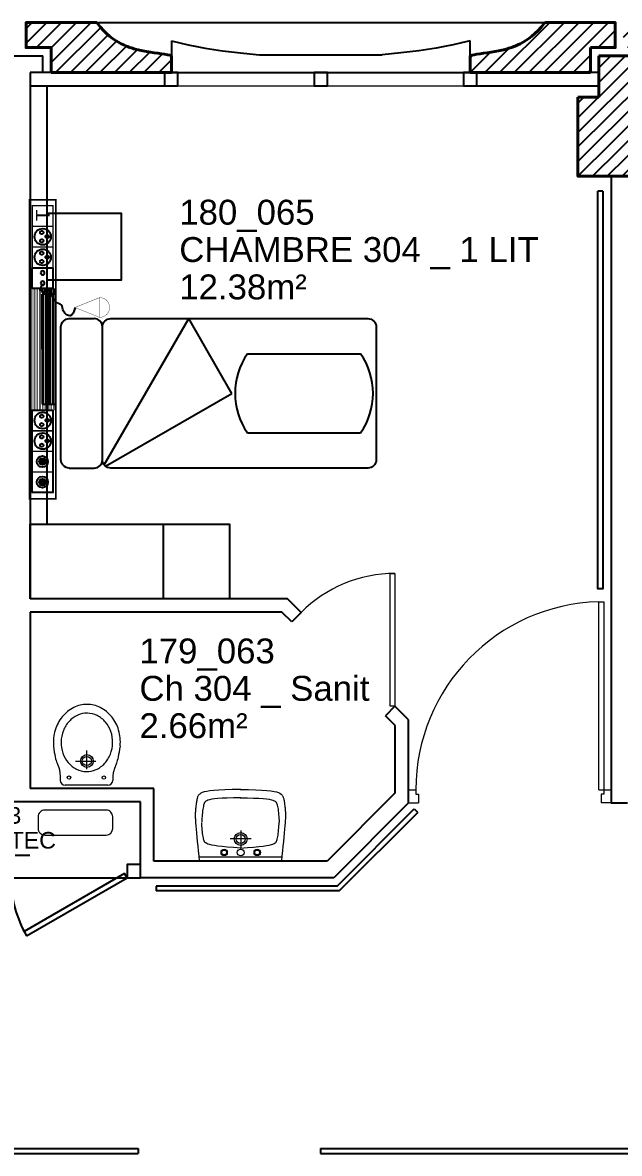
# Model space of a CAD drawing. Header units: metres. Extents: x 143.8 to 210.8, y 45.3 to 115.9.
# Drawn here: x 178.1 to 181.7, y 60.69 to 67.5 of the extents above; entities that cross this region are included whole.
import ezdxf

# ---------------------------------------------------------------- set-up
doc = ezdxf.new("R2010")
doc.units = ezdxf.units.M
doc.header["$LTSCALE"] = 0.6
doc.header["$MEASUREMENT"] = 0
doc.linetypes.add('CONTINU', pattern=[0])
doc.linetypes.add('HIDDEN2', pattern=[0.1875, 0.125, -0.0625])
doc.layers.get('0').update_dxf_attribs({"linetype": 'CONTINUOUS'})
for name, color, linetype in [('009 main courant', 181, 'CONTINUOUS'), ('400 Lits', 150, 'CONTINUOUS'), ('A_AGENC', 204, 'CONTINUOUS'), ('A_EQMP', 142, 'CONTINUOUS'), ('A_Etiqu_Gaine', 8, 'CONTINUOUS'), ('A_Etiqu_Gaine_code', 8, 'CONTINUOUS'), ('A_Etiqu_Local', 8, 'CONTINUOUS'), ('A_HACH_STRUC', 7, 'CONTINUOUS'), ('A_MUR_CLOIS', 8, 'CONTINU'), ('A_MURS_ALÈG', 7, 'CONTINU')]:
    doc.layers.add(name, color=color, linetype=linetype)
for name, color, linetype, lineweight in [('A_CHASS', 4, 'CONTINU', 0), ('A_MURS_STRU', 7, 'CONTINU', 40), ('A_PORTE', 8, 'CONTINU', 0), ('A_SANI', 5, 'CONTINU', 0)]:
    doc.layers.add(name, color=color, linetype=linetype, lineweight=lineweight)
doc.styles.add('Attribut', font='arial.ttf')
pattern_1 = [(0, (-148.712983, -85.579135), (0.0046875, 0.009375), [0, -0.009375])]

# ---------------------------------------------------------------- blocks, each defined once
blk = doc.blocks.new('TIRETTE-LIT')
at = {"layer": 'A_EQMP'}
h = blk.add_hatch(color=256, dxfattribs=at)
h.paths.add_polyline_path([(8.95, 3.75, 1), (6.05, 3.75, 1)])
h.paths.add_polyline_path([(6.05, -3.75, 1), (8.95, -3.75, 1)])
for p, q in [((0, 7.5), (0, -7.5)), ((15, 7.5), (0, 7.5)), ((15, -7.5), (15, 7.5)), ((0, -7.5), (15, -7.5))]:
    blk.add_line(p, q, dxfattribs=at)
at = {"layer": 'A_EQMP', "const_width": 0.24}
for points in [[(31.04, 21.42), (49.04, 28.62)], [(49.04, 28.62), (49.04, 14.22)], [(31.04, 21.42), (49.04, 14.22)]]:
    blk.add_lwpolyline(points, dxfattribs=at)
for points in [[(49.04, 14.22, 1), (49.04, 28.62, 1)], [(49.04, 27.42, 1.477033), (49.04, 27.42)]]:
    blk.add_lwpolyline(points, format="xyb", dxfattribs=at)
at = {"layer": 'A_EQMP'}
for centre in [(7.5, 3.75), (7.5, -3.75)]:
    blk.add_circle(centre, 1.45, dxfattribs=at)
blk.add_spline([(31.1, 21.54), (27.52, 27.45), (22.69, 24.22), (21.08, 19.57), (16.82, 17.32), (12.68, 10.42), (6.83, 9.91), (7.17, 3.87)], degree=3, dxfattribs=at)
blk = doc.blocks.new('A$C01C47C35')
at = {"layer": 'A_EQMP', "linetype": 'Continuous'}
h = blk.add_hatch(dxfattribs=at)
h.set_pattern_fill('DOTS', color=256, scale=0.15, style=0)
h.set_pattern_definition(pattern_1)
edge = h.paths.add_edge_path()
edge.add_line((1.2716, 0.4664), (1.2726, 0.4664))
edge.add_line((1.2726, 0.4664), (1.2726, 0.4839))
edge.add_line((1.2726, 0.4839), (0.5387, 0.4839))
edge.add_line((0.5387, 0.4839), (0.5387, 0.3239))
edge.add_line((0.5387, 0.3239), (0.574, 0.3239))
edge.add_line((0.574, 0.3239), (0.574, 0.4066))
edge.add_line((0.574, 0.4066), (0.905, 0.4066))
edge.add_line((0.905, 0.4066), (1.236, 0.4066))
edge.add_line((1.236, 0.4066), (1.236, 0.3499))
edge.add_spline(control_points=[(1.236, 0.3499), (1.2411, 0.3527), (1.2564, 0.3661), (1.2412, 0.4135), (1.2624, 0.4158), (1.2716, 0.4145)], knot_values=[28.337457, 28.337457, 28.337457, 28.337457, 30.502349, 36.382785, 39.476515, 39.476515, 39.476515, 39.476515], degree=3, periodic=0)
edge.add_line((1.2716, 0.4145), (1.2716, 0.4664))
at = {"layer": 'A_EQMP', "linetype": 'HIDDEN2'}
for points in [[(0.1237, 0.4052, 1), (0.0853, 0.4052, 1)], [(0.2478, 0.4052, 1), (0.2095, 0.4052, 1)], [(0.3424, 0.3767, 1), (0.3629, 0.3767, 1)], [(0.4665, 0.3767, 1), (0.487, 0.3767, 1)], [(1.4493, 0.3767, 1), (1.4697, 0.3767, 1)], [(1.5734, 0.3767, 1), (1.5939, 0.3767, 1)]]:
    blk.add_hatch(color=256, dxfattribs=at).paths.add_polyline_path(points)
at = {"layer": 'A_EQMP', "linetype": 'Continuous'}
h = blk.add_hatch(dxfattribs=at)
h.set_pattern_fill('DOTS', color=256, scale=0.15, style=0)
h.set_pattern_definition(pattern_1)
edge = h.paths.add_edge_path()
edge.add_spline(control_points=[(1.2716, 0.4145), (1.2624, 0.4158), (1.2412, 0.4135), (1.2564, 0.3661), (1.2411, 0.3527), (1.236, 0.3499)], knot_values=[28.337457, 28.337457, 28.337457, 28.337457, 31.431187, 37.311623, 39.476515, 39.476515, 39.476515, 39.476515], degree=3, periodic=0)
edge.add_line((1.236, 0.3499), (1.236, 0.3239))
edge.add_line((1.236, 0.3239), (1.2739, 0.3239))
edge.add_line((1.2739, 0.3239), (1.2739, 0.3423))
edge.add_line((1.2739, 0.3423), (1.2722, 0.3423))
edge.add_line((1.2722, 0.3423), (1.2722, 0.3423))
edge.add_line((1.2722, 0.3423), (1.2716, 0.3423))
edge.add_line((1.2716, 0.3423), (1.2716, 0.4145))
at = {"layer": 'A_EQMP'}
h = blk.add_hatch(dxfattribs=at)
h.set_pattern_fill('PLASTI', color=1, scale=0.16551, style=0)
h.set_pattern_definition([(360, (-8.3594, 6.80946), (1e-17, 0.04137741), []), (360, (-8.3594, 6.81463), (1e-17, 0.04137741), []), (360, (-8.3594, 6.819804), (1e-17, 0.04137741), []), (360, (-8.3594, 6.83532), (1e-17, 0.04137741), [])])
h.paths.add_polyline_path([(1.236, 0.3239), (1.236, 0.4066), (0.905, 0.4066), (0.574, 0.4066), (0.574, 0.3239)])
for p, q in [((0.574, 0.4066), (0.574, 0.3239)), ((0.905, 0.4066), (0.574, 0.4066)), ((0.905, 0.4066), (1.236, 0.4066)), ((1.236, 0.3239), (1.236, 0.4066)), ((0.574, 0.3239), (1.236, 0.3239))]:
    blk.add_line(p, q, dxfattribs=at)
for points, const_width in [([(1.805, 0.3239), (1.805, 0.4839), (0.005, 0.4839), (0.005, 0.3239)], 0.01), ([(0.5378, 0.3423), (0.5378, 0.4664), (0.0412, 0.4664), (0.0412, 0.3423)], 0.00828), ([(1.7688, 0.3423), (1.7688, 0.4664), (1.2722, 0.4664), (1.2722, 0.3423)], 0.00828)]:
    blk.add_lwpolyline(points, close=True, dxfattribs=dict(at, const_width=const_width))
at = {"layer": 'A_EQMP', "linetype": 'Continuous'}
blk.add_lwpolyline([(0.0412, 0.4664), (0.5378, 0.4664), (0.5378, 0.3423), (0.0412, 0.3423)], close=True, dxfattribs=at)
at = {"layer": 'A_EQMP', "const_width": 0.00828}
for points in [[(0.1654, 0.4664), (0.1654, 0.3423)], [(0.2895, 0.4664), (0.2895, 0.3423)], [(0.2895, 0.4664), (0.2895, 0.3423)], [(0.4136, 0.4664), (0.4136, 0.3423)], [(1.3964, 0.4664), (1.3964, 0.3423)], [(1.5205, 0.4664), (1.5205, 0.3423)], [(1.6446, 0.4664), (1.6446, 0.3423)], [(1.7688, 0.4664), (1.7688, 0.3423)]]:
    blk.add_lwpolyline(points, dxfattribs=at)
at = {"layer": 'A_EQMP'}
for centre, radius in [((0.1045, 0.4058), 0.0338), ((0.1045, 0.4052), 0.0192), ((0.2286, 0.4058), 0.0338), ((0.2286, 0.4052), 0.0192), ((0.3517, 0.4036), 0.0493), ((0.4759, 0.4036), 0.0493), ((1.4586, 0.4036), 0.0493), ((1.5827, 0.4036), 0.0493)]:
    blk.add_circle(centre, radius, dxfattribs=at)
at = {"layer": 'A_EQMP', "linetype": 'HIDDEN2'}
for centre in [(0.3265, 0.41), (0.3769, 0.41), (0.4506, 0.41), (0.5011, 0.41), (1.4334, 0.41), (1.4838, 0.41), (1.5575, 0.41), (1.6079, 0.41), (0.3526, 0.3767), (0.4768, 0.3767), (1.4595, 0.3767), (1.5836, 0.3767)]:
    blk.add_circle(centre, 0.0102, dxfattribs=at)
at = {"layer": 'A_EQMP', "linetype": 'HIDDEN2', "xscale": -0.00827548159, "yscale": 0.00827548159, "zscale": 0.00827548159, "rotation": 90}
blk.add_blockref('TIRETTE-LIT', (1.3337, 0.4664), dxfattribs=at)
at = {"layer": 'A_EQMP', "linetype": 'HIDDEN2', "insert": (1.6759, 0.4453), "char_height": 0.082755, "width": 0.124132, "attachment_point": 1}
blk.add_mtext('\\fArial|b0|i0|c0|p34;T', dxfattribs=at)
blk = doc.blocks.new('A_Etiqu_Local')
at = {"style": 'Attribut', "flags": 1}
for tag, p in [('CODE_HOPITAL', (-0.4463, 1.632)), ('CODE_SITE', (-0.4463, 1.407)), ('CODE_BATIMENT', (-0.4463, 1.182)), ('CODE_SECTEUR', (-0.4463, 0.957)), ('CODE_ETAGE', (-0.4463, 0.732)), ('NOM_NORMALISE', (-0.4463, -0.843)), ('SECTEUR_ACTIVITE', (-0.4463, -1.068)), ('SOUS_SECTEUR_ACTIVITE', (-0.4463, -1.293)), ('VOLUME', (-0.4463, -1.518)), ('SERVICE', (-0.4463, -1.743)), ('CODE_UG', (-0.4463, -1.968)), ('CODE_UA', (-0.4463, -2.193)), ('CODE_POLE', (-0.4463, -2.418)), ('OCCUPANT_EXTERNE', (-0.4463, -2.643)), ('DISPONIBILITE', (-0.4463, -2.868)), ('ACCES_HANDICAPES', (-0.4463, -3.093)), ('NATURE_SOL', (-0.4463, -3.318)), ('RISQUE_LABORATOIRE', (-0.4463, -3.543)), ('AMIANTE', (-0.4463, -3.768))]:
    blk.add_attdef(tag, p, '', height=0.15, dxfattribs=at)
at = {"layer": 'A_Etiqu_Local', "style": 'Attribut'}
for tag, p in [('CODE_PIECE', (-0.4463, 0.282)), ('NOM_USAGE', (-0.4463, 0.057)), ('SURFACE', (-0.4463, -0.168))]:
    blk.add_attdef(tag, p, '', height=0.15, dxfattribs=at)
blk = doc.blocks.new('A_Etiqu_Gaine')
at = {"style": 'Attribut', "flags": 1}
for tag, p in [('CODE_HOPITAL', (-0.4323, 0.8651)), ('CODE_SITE', (-0.4323, 0.7151)), ('CODE_BATIMENT', (-0.4323, 0.5651)), ('CODE_SECTEUR', (-0.4323, 0.4151)), ('CODE_ETAGE', (-0.4323, 0.2651)), ('NOM_NORMALISE', (-0.4323, -0.3349)), ('SECTEUR_ACTIVITE', (-0.4323, -0.4849)), ('SOUS_SECTEUR_ACTIVITE', (-0.4323, -0.6349)), ('SURFACE', (-0.4323, -0.7849)), ('CODE_UG', (-0.4323, -0.9349)), ('CODE_POLE', (-0.4323, -1.0849)), ('AMIANTE', (-0.4323, -1.2349))]:
    blk.add_attdef(tag, p, '', height=0.1, dxfattribs=at)
at = {"layer": 'A_Etiqu_Gaine', "style": 'Attribut'}
blk.add_attdef('NOM_USAGE', (-0.4323, -0.1849), '', height=0.1, dxfattribs=at)
at = {"layer": 'A_Etiqu_Gaine_code', "style": 'Attribut'}
blk.add_attdef('CODE_PIECE', (-0.4323, -0.0349), '', height=0.1, dxfattribs=at)
blk = doc.blocks.new('BROCA2-G490')
at = {"layer": '400 Lits', "linetype": 'Continuous'}
for p, q in [((33.349583, 20.499994), (33.499577, 20.499994)), ((33.560467, 19.618849), (34.069195, 20.499994)), ((34.329006, 20.049994), (34.069195, 20.499994)), ((33.54958, 19.649992), (33.54958, 20.449995)), ((33.568436, 19.61088), (34.329006, 20.049994)), ((33.349583, 19.599993), (33.499577, 19.599993))]:
    blk.add_line(p, q, dxfattribs=at)
for points in [[(33.349583, 19.599993, -0.414213), (33.299583, 19.649992), (33.29958, 20.449995, -0.414214), (33.349583, 20.499995)], [(33.499577, 19.599993, 0.414213), (33.549577, 19.649992), (33.54958, 20.449995, 0.414214), (33.499577, 20.499995)], [(33.599583, 19.599993, -0.414213), (33.549583, 19.649992), (33.54958, 20.449995, -0.414214), (33.599583, 20.499995)], [(33.599308, 20.499994), (35.149578, 20.499994, -0.414213), (35.199578, 20.449995), (35.199581, 19.649992, -0.414214), (35.149578, 19.599992), (33.599308, 19.599993)]]:
    blk.add_lwpolyline(points, format="xyb", dxfattribs=at)
blk = doc.blocks.new('BROCA2-G382')
at = {"layer": '400 Lits', "linetype": 'Continuous'}
for p, q in [((24.019503, 20.288546), (24.701082, 20.288546)), ((24.019503, 19.811441), (24.701082, 19.811441))]:
    blk.add_line(p, q, dxfattribs=at)
for start, end in [(145.007771, 214.992539), (325.007913, 34.99193)]:
    blk.add_arc((24.360292, 20.049994), 0.415985, start, end, dxfattribs=at)

msp = doc.modelspace()

# ---------------------------------------------------------------- hatches: boundary and pattern name
at = {"layer": 'A_HACH_STRUC'}
h = msp.add_hatch(dxfattribs=at)
h.set_pattern_fill('ANSI31', color=8, scale=0.5, angle=359.76959, style=0)
h.set_pattern_definition([(44.7696, (178.125193, 67.19617), (-0.044016, 0.0443715), [])])
h.paths.add_polyline_path([(178.8736, 67.3186), (178.851, 67.3224), (178.8292, 67.3263), (178.8089, 67.3304), (178.7995, 67.3325), (178.7906, 67.3347), (178.7821, 67.3369), (178.774, 67.3392), (178.7661, 67.3415), (178.7585, 67.344), (178.7509, 67.3466), (178.7435, 67.3493), (178.736, 67.3522), (178.7285, 67.3552), (178.7131, 67.3618), (178.6972, 67.3693), (178.6808, 67.378), (178.6638, 67.3883), (178.6462, 67.4003), (178.6282, 67.4143), (178.6095, 67.4306), (178.5903, 67.4496), (178.5705, 67.4713), (178.5502, 67.4962), (178.1252, 67.4962), (178.1252, 67.3462), (178.2751, 67.3462), (178.2751, 67.1962), (179.0002, 67.1962), (179.0002, 67.299), (178.9903, 67.3009), (178.9764, 67.3031), (178.9595, 67.3056), (178.94, 67.3085), (178.9188, 67.3116), (178.8965, 67.315)])
h = msp.add_hatch(dxfattribs=at)
h.set_pattern_fill('ANSI31', color=8, scale=0.5, angle=359.76959, style=0)
h.set_pattern_definition([(44.7696, (180.80019, 67.19617), (-0.044016, 0.0443715), [])])
h.paths.add_polyline_path([(181.5253, 67.3462), (181.6752, 67.3462), (181.6752, 67.4962), (181.2502, 67.4962), (181.2298, 67.4713), (181.2101, 67.4496), (181.1909, 67.4306), (181.1722, 67.4143), (181.1541, 67.4003), (181.1366, 67.3883), (181.1196, 67.378), (181.1032, 67.3693), (181.0872, 67.3618), (181.0718, 67.3552), (181.0643, 67.3522), (181.0569, 67.3493), (181.0494, 67.3466), (181.0419, 67.344), (181.0343, 67.3415), (181.0264, 67.3392), (181.0182, 67.3369), (181.0097, 67.3347), (181.0008, 67.3325), (180.9915, 67.3304), (180.9712, 67.3263), (180.9494, 67.3224), (180.9268, 67.3186), (180.9039, 67.315), (180.8816, 67.3116), (180.8603, 67.3085), (180.8409, 67.3056), (180.824, 67.3031), (180.8101, 67.3009), (180.8002, 67.299), (180.8002, 67.1962), (180.8402, 67.1962), (181.5253, 67.1962)])
h.paths.add_polyline_path([(182.374, 67.3392), (182.3661, 67.3415), (182.3585, 67.344), (182.3509, 67.3466), (182.3435, 67.3493), (182.336, 67.3522), (182.3285, 67.3552), (182.3131, 67.3618), (182.2972, 67.3693), (182.2808, 67.378), (182.2638, 67.3883), (182.2462, 67.4003), (182.2282, 67.4143), (182.2095, 67.4306), (182.1903, 67.4496), (182.1705, 67.4713), (182.1502, 67.4962), (181.7252, 67.4962), (181.7252, 67.3462), (181.8751, 67.3462), (181.8751, 67.1962), (182.5602, 67.1962), (182.6002, 67.1962), (182.6002, 67.299), (182.5903, 67.3009), (182.5764, 67.3031), (182.5595, 67.3056), (182.54, 67.3085), (182.5188, 67.3116), (182.4965, 67.315), (182.4736, 67.3186), (182.451, 67.3224), (182.4292, 67.3263), (182.4089, 67.3304), (182.3995, 67.3325), (182.3906, 67.3347), (182.3821, 67.3369)])
h = msp.add_hatch(dxfattribs=at)
h.set_pattern_fill('ANSI31', color=8, scale=0.5, angle=359.76959, style=0)
h.set_pattern_definition([(44.7696, (181.44986, 66.57117), (-0.044016, 0.0443715), [])])
h.paths.add_polyline_path([(181.9499, 67.0462), (181.825, 67.0462), (181.825, 67.2962), (181.5754, 67.2962), (181.5754, 67.0462), (181.4499, 67.0462), (181.4499, 66.5712), (181.7498, 66.5712), (181.9499, 66.5712)])

# ---------------------------------------------------------------- linework, layer by layer
at = {"layer": '009 main courant', "color": 8, "linetype": 'Continuous'}
for p, q in [((181.5999, 66.4812), (181.5699, 66.4812)), ((179.9987, 62.2963), (180.4634, 62.7609)), ((180.0112, 62.2663), (180.4846, 62.7397)), ((180.4634, 62.7609), (180.4846, 62.7397)), ((178.9078, 62.2963), (178.9077, 62.2663)), ((179.9987, 62.2963), (178.9077, 62.2963)), ((180.0112, 62.2663), (178.9077, 62.2663)), ((174.1998, 60.7161), (178.7999, 60.7161)), ((174.1998, 60.6861), (178.7999, 60.6861)), ((178.7999, 60.7161), (178.7999, 60.6861)), ((179.8999, 60.7161), (184.9499, 60.7161)), ((179.8999, 60.7161), (179.8999, 60.6861)), ((179.8999, 60.6861), (184.9499, 60.6861))]:
    msp.add_line(p, q, dxfattribs=at)
msp.add_lwpolyline([(181.5999, 66.4812), (181.5999, 64.0862), (181.5699, 64.0862), (181.5699, 66.4812)], dxfattribs=at)
at = {"layer": 'A_AGENC', "color": 8, "linetype": 'Continuous'}
for p, q in [((178.7186, 62.3723), (178.1124, 62.0223)), ((178.1274, 61.9963), (178.7336, 62.3463)), ((178.7336, 62.3463), (178.7186, 62.3723)), ((178.1124, 62.0223), (178.1274, 61.9963))]:
    msp.add_line(p, q, dxfattribs=at)
for points in [[(177.3336, 62.3463), (177.3336, 62.4263), (177.2536, 62.4263), (177.2536, 62.3463), (178.8136, 62.3463)], [(178.8136, 62.3463), (178.8136, 62.4263), (178.7336, 62.4263), (178.7336, 62.3463)]]:
    msp.add_lwpolyline(points, dxfattribs=at)
msp.add_arc((178.7336, 62.3463), 0.7, 179.99999, 209.99999, dxfattribs=at)
at = {"layer": 'A_CHASS', "color": 8, "linetype": 'Continuous'}
for p, q in [((180.7602, 67.1962), (179.0402, 67.1962)), ((179.0402, 67.1162), (180.7602, 67.1162))]:
    msp.add_line(p, q, dxfattribs=at)
at = {"layer": 'A_EQMP', "color": 8, "linetype": 'Continuous'}
for p, q in [((178.2498, 67.1162), (178.2498, 64.4763)), ((178.9499, 64.4763), (178.9499, 64.0263)), ((178.0587, 62.4825), (178.1466, 62.4825))]:
    msp.add_line(p, q, dxfattribs=at)
msp.add_lwpolyline([(178.2494, 65.9462), (178.6994, 65.9462), (178.6994, 66.3462), (178.2494, 66.3462)], close=True, dxfattribs=at)
msp.add_lwpolyline([(178.1499, 64.0263), (178.1499, 64.4763), (179.3499, 64.4763), (179.3499, 64.0263), (178.1499, 64.0263)], dxfattribs=at)
at = {"layer": 'A_MUR_CLOIS', "color": 8, "linetype": 'Continuous'}
for p, q in [((177.9754, 67.2962), (178.225, 67.2962)), ((178.225, 67.1962), (178.225, 67.2962)), ((178.1502, 67.1962), (178.1499, 64.0263)), ((179.0402, 67.1962), (178.1502, 67.1962)), ((181.5754, 67.1962), (180.7602, 67.1962)), ((179.6999, 64.0263), (178.1502, 64.0263)), ((179.7821, 63.9441), (179.6999, 64.0263)), ((178.6525, 63.9463), (178.1499, 63.9463)), ((178.1502, 63.9463), (178.1502, 62.8833)), ((179.6668, 63.9463), (178.6525, 63.9463)), ((179.7255, 63.8876), (179.6668, 63.9463)), ((179.7821, 63.9441), (179.7255, 63.8876)), ((180.3478, 63.3785), (180.2912, 63.3219)), ((180.4299, 63.2963), (180.3478, 63.3785)), ((180.3499, 63.2632), (180.2912, 63.3219)), ((180.4299, 62.7963), (180.4299, 63.2963)), ((180.3499, 62.8577), (180.3499, 63.2632)), ((178.8936, 62.8833), (178.1502, 62.8833)), ((178.8936, 62.4463), (178.8936, 62.8833)), ((180.3499, 62.8577), (179.9385, 62.4463)), ((178.8136, 62.8033), (177.2536, 62.8033)), ((178.8136, 62.3463), (178.8136, 62.8033)), ((180.4299, 62.7963), (179.9799, 62.3463)), ((179.9385, 62.4463), (178.8936, 62.4463)), ((179.9799, 62.3463), (178.8136, 62.3463))]:
    msp.add_line(p, q, dxfattribs=at)
for points in [[(178.1502, 67.1962), (178.1502, 67.1162), (179.0402, 67.1162)], [(178.9602, 67.1162), (178.9602, 67.1962)], [(179.0402, 67.1162), (179.0402, 67.1962)], [(180.7602, 67.1962), (180.7602, 67.1162), (181.5754, 67.1162)], [(180.8402, 67.1162), (180.8402, 67.1962)], [(181.5754, 67.1162), (181.5754, 67.1962)], [(181.6497, 66.5712), (181.6497, 62.7963), (181.75, 62.7963)], [(181.65, 62.8963), (181.6497, 62.8963)]]:
    msp.add_lwpolyline(points, dxfattribs=at)
msp.add_lwpolyline([(179.8602, 67.1962), (179.8602, 67.1162), (179.9402, 67.1162), (179.9402, 67.1962)], close=True, dxfattribs=at)
at = {"layer": 'A_MURS_ALÈG', "color": 8, "ltscale": 200}
for p, q in [((178.5502, 67.4962), (181.2502, 67.4962)), ((179.0002, 67.3862), (179.0002, 67.1962)), ((179.0002, 67.3862), (179.0514, 67.3737)), ((179.0514, 67.3737), (179.1024, 67.3623)), ((179.1024, 67.3623), (179.1535, 67.352)), ((180.698, 67.3623), (180.6469, 67.352)), ((180.749, 67.3737), (180.698, 67.3623)), ((180.8002, 67.3862), (180.749, 67.3737)), ((180.8002, 67.1962), (180.8002, 67.3862)), ((179.1535, 67.352), (179.2048, 67.3426)), ((179.2048, 67.3426), (179.2567, 67.3342)), ((179.2567, 67.3342), (179.3093, 67.3265)), ((179.3093, 67.3265), (179.3627, 67.3196)), ((179.3627, 67.3196), (179.4174, 67.3134)), ((179.4174, 67.3134), (179.4733, 67.3078)), ((179.4733, 67.3078), (179.5308, 67.3028)), ((179.5308, 67.3028), (180.2696, 67.3028)), ((180.3271, 67.3078), (180.2696, 67.3028)), ((180.383, 67.3134), (180.3271, 67.3078)), ((180.4376, 67.3196), (180.383, 67.3134)), ((180.4911, 67.3265), (180.4376, 67.3196)), ((180.5437, 67.3342), (180.4911, 67.3265)), ((180.5956, 67.3426), (180.5437, 67.3342)), ((180.6469, 67.352), (180.5956, 67.3426))]:
    msp.add_line(p, q, dxfattribs=at)
at = {"layer": 'A_MURS_ALÈG', "color": 8, "linetype": 'Continuous'}
msp.add_line((179.0002, 67.1962), (180.8002, 67.1962), dxfattribs=at)
at = {"layer": 'A_MURS_STRU', "color": 8, "linetype": 'Continuous'}
for p, q in [((178.2751, 67.3462), (178.2751, 67.1962)), ((179.0002, 67.2962), (179.0002, 67.1962)), ((180.8002, 67.2962), (180.8002, 67.1962)), ((181.5253, 67.3462), (181.5253, 67.1962)), ((181.5754, 67.2962), (181.825, 67.2962)), ((181.5754, 67.2962), (181.5754, 67.0462)), ((179.0002, 67.1962), (178.2751, 67.1962)), ((180.8002, 67.1962), (181.5253, 67.1962)), ((181.4499, 67.0462), (181.5754, 67.0462))]:
    msp.add_line(p, q, dxfattribs=at)
for points in [[(178.2751, 67.3462), (178.1252, 67.3462), (178.1252, 67.4962), (178.5502, 67.4962)], [(178.5502, 67.4962), (178.5705, 67.4713), (178.5903, 67.4496), (178.6095, 67.4306), (178.6282, 67.4143), (178.6462, 67.4003), (178.6638, 67.3883), (178.6808, 67.378), (178.6972, 67.3693), (178.7131, 67.3618), (178.7285, 67.3552), (178.7285, 67.3552), (178.736, 67.3522), (178.7435, 67.3493), (178.7509, 67.3466), (178.7585, 67.344), (178.7661, 67.3415), (178.774, 67.3392), (178.7821, 67.3369), (178.7906, 67.3347), (178.7995, 67.3325), (178.8089, 67.3304), (178.8089, 67.3304), (178.8292, 67.3263), (178.851, 67.3224), (178.8736, 67.3186), (178.8965, 67.315), (178.9188, 67.3116), (178.94, 67.3085), (178.9595, 67.3056), (178.9764, 67.3031), (178.9903, 67.3009), (179.0003, 67.299)], [(181.2502, 67.4962), (181.2298, 67.4713), (181.2101, 67.4496), (181.1909, 67.4306), (181.1722, 67.4143), (181.1541, 67.4003), (181.1366, 67.3883), (181.1196, 67.378), (181.1032, 67.3693), (181.0872, 67.3618), (181.0718, 67.3552), (181.0718, 67.3552), (181.0643, 67.3522), (181.0569, 67.3493), (181.0494, 67.3466), (181.0419, 67.344), (181.0343, 67.3415), (181.0264, 67.3392), (181.0182, 67.3369), (181.0097, 67.3347), (181.0008, 67.3325), (180.9915, 67.3304), (180.9915, 67.3304), (180.9712, 67.3263), (180.9494, 67.3224), (180.9268, 67.3186), (180.9039, 67.315), (180.8816, 67.3116), (180.8603, 67.3085), (180.8409, 67.3056), (180.824, 67.3031), (180.8101, 67.3009), (180.8001, 67.299)], [(181.5253, 67.3462), (181.6752, 67.3462), (181.6752, 67.4962), (181.2502, 67.4962)], [(181.4499, 67.0462), (181.4499, 66.5712), (181.9499, 66.5712)]]:
    msp.add_lwpolyline(points, dxfattribs=at)
at = {"layer": 'A_PORTE', "color": 8, "linetype": 'Continuous'}
for p, q in [((181.5758, 62.8763), (181.5758, 64.0079)), ((181.5758, 64.0079), (181.6058, 64.0079)), ((181.6058, 64.0079), (181.6058, 62.8485)), ((180.4299, 62.7963), (180.4299, 62.8763)), ((180.4299, 62.8763), (180.4738, 62.8763)), ((180.4738, 62.8763), (180.4738, 62.8485)), ((181.5758, 62.8763), (181.6497, 62.8763)), ((181.6497, 62.7963), (181.6497, 62.8763)), ((180.4299, 62.7963), (180.4898, 62.7963)), ((180.4738, 62.8485), (180.4898, 62.8485)), ((180.4898, 62.8485), (180.4898, 62.7963)), ((181.5898, 62.8485), (181.5898, 62.7963)), ((181.6058, 62.8485), (181.5898, 62.8485)), ((181.6497, 62.7963), (181.5898, 62.7963))]:
    msp.add_line(p, q, dxfattribs=at)
msp.add_lwpolyline([(180.3178, 63.3785), (180.3178, 64.1785), (180.3478, 64.1785), (180.3478, 63.3785)], close=True, dxfattribs=at)
msp.add_arc((180.3478, 63.3785), 0.8, 90, 135.00001, dxfattribs=at)
at = {"layer": 'A_PORTE', "color": 8}
msp.add_arc((181.6058, 62.8763), 1.132, 91.51862, 180, dxfattribs=at)
at = {"layer": 'A_SANI', "color": 8, "linetype": 'Continuous'}
for p, q in [((178.491, 63.0003), (178.491, 63.1126)), ((178.4227, 63.0491), (178.5447, 63.0491)), ((178.3299, 62.9353), (178.33, 62.9322)), ((178.6473, 62.9353), (178.6471, 62.9322)), ((178.6172, 62.9033), (178.36, 62.9033)), ((179.1864, 62.8589), (179.1777, 62.8547)), ((179.1979, 62.8628), (179.1864, 62.8589)), ((179.213, 62.8662), (179.1979, 62.8628)), ((179.2323, 62.8693), (179.213, 62.8662)), ((179.2566, 62.872), (179.2323, 62.8693)), ((179.2866, 62.8742), (179.2566, 62.872)), ((179.323, 62.876), (179.2866, 62.8742)), ((179.3666, 62.8773), (179.323, 62.876)), ((179.418, 62.878), (179.3666, 62.8773)), ((179.4141, 62.878), (179.4655, 62.8773)), ((179.4655, 62.8773), (179.5091, 62.876)), ((179.5091, 62.876), (179.5455, 62.8742)), ((179.5455, 62.8742), (179.5755, 62.872)), ((179.5755, 62.872), (179.5998, 62.8693)), ((179.5998, 62.8693), (179.6191, 62.8662)), ((179.6191, 62.8662), (179.6342, 62.8628)), ((179.6342, 62.8628), (179.6457, 62.8589)), ((179.6457, 62.8589), (179.6544, 62.8547)), ((179.1501, 62.793), (179.1492, 62.7865)), ((179.151, 62.7993), (179.1501, 62.793)), ((179.1519, 62.8053), (179.151, 62.7993)), ((179.1529, 62.8111), (179.1519, 62.8053)), ((179.154, 62.8164), (179.1529, 62.8111)), ((179.155, 62.8212), (179.154, 62.8164)), ((179.1562, 62.8257), (179.155, 62.8212)), ((179.1574, 62.8297), (179.1562, 62.8257)), ((179.1587, 62.8334), (179.1574, 62.8297)), ((179.1602, 62.8367), (179.1587, 62.8334)), ((179.1619, 62.8398), (179.1602, 62.8367)), ((179.1638, 62.8427), (179.1619, 62.8398)), ((179.1659, 62.8453), (179.1638, 62.8427)), ((179.1684, 62.8478), (179.1659, 62.8453)), ((179.1711, 62.8502), (179.1684, 62.8478)), ((179.1777, 62.8547), (179.1711, 62.8502)), ((179.6544, 62.8547), (179.661, 62.8502)), ((179.661, 62.8502), (179.6637, 62.8478)), ((179.6637, 62.8478), (179.6662, 62.8453)), ((179.6662, 62.8453), (179.6683, 62.8427)), ((179.6683, 62.8427), (179.6702, 62.8398)), ((179.6702, 62.8398), (179.6719, 62.8367)), ((179.6719, 62.8367), (179.6734, 62.8334)), ((179.6734, 62.8334), (179.6747, 62.8297)), ((179.6747, 62.8297), (179.6759, 62.8257)), ((179.6759, 62.8257), (179.6771, 62.8212)), ((179.6771, 62.8212), (179.6781, 62.8164)), ((179.6781, 62.8164), (179.6792, 62.8111)), ((179.6792, 62.8111), (179.6802, 62.8053)), ((179.6802, 62.8053), (179.6811, 62.7993)), ((179.6811, 62.7993), (179.682, 62.793)), ((179.682, 62.793), (179.6829, 62.7865)), ((179.1444, 62.7315), (179.1443, 62.7259)), ((179.1443, 62.7259), (179.1443, 62.7201)), ((179.1446, 62.7371), (179.1444, 62.7315)), ((179.1449, 62.7427), (179.1446, 62.7371)), ((179.1453, 62.7484), (179.1449, 62.7427)), ((179.1458, 62.7544), (179.1453, 62.7484)), ((179.1463, 62.7605), (179.1458, 62.7544)), ((179.1469, 62.7669), (179.1463, 62.7605)), ((179.1476, 62.7734), (179.1469, 62.7669)), ((179.1484, 62.78), (179.1476, 62.7734)), ((179.1492, 62.7865), (179.1484, 62.78)), ((179.6829, 62.7865), (179.6837, 62.78)), ((179.6837, 62.78), (179.6845, 62.7734)), ((179.6845, 62.7734), (179.6852, 62.7669)), ((179.6852, 62.7669), (179.6858, 62.7605)), ((179.6858, 62.7605), (179.6863, 62.7544)), ((179.6863, 62.7544), (179.6868, 62.7484)), ((179.6868, 62.7484), (179.6872, 62.7427)), ((179.6872, 62.7427), (179.6875, 62.7371)), ((179.6875, 62.7371), (179.6877, 62.7315)), ((179.6877, 62.7315), (179.6878, 62.7259)), ((179.6878, 62.7259), (179.6878, 62.7201)), ((179.1443, 62.7201), (179.1443, 62.714)), ((179.1443, 62.714), (179.1445, 62.7076)), ((179.1445, 62.7076), (179.1448, 62.7008)), ((179.1448, 62.7008), (179.1452, 62.6935)), ((179.1452, 62.6935), (179.1462, 62.6772)), ((179.1462, 62.6772), (179.1477, 62.6586)), ((179.1477, 62.6586), (179.1495, 62.6379)), ((179.6844, 62.6586), (179.6826, 62.6379)), ((179.6859, 62.6772), (179.6844, 62.6586)), ((179.6869, 62.6935), (179.6859, 62.6772)), ((179.6873, 62.7008), (179.6869, 62.6935)), ((179.6876, 62.7076), (179.6873, 62.7008)), ((179.6878, 62.714), (179.6876, 62.7076)), ((179.6878, 62.7201), (179.6878, 62.714)), ((179.1495, 62.6379), (179.1516, 62.6153)), ((179.1516, 62.6153), (179.154, 62.5908)), ((179.154, 62.5908), (179.1566, 62.5647)), ((179.418, 62.6309), (179.418, 62.5288)), ((179.6781, 62.5908), (179.6755, 62.5647)), ((179.6805, 62.6153), (179.6781, 62.5908)), ((179.6826, 62.6379), (179.6805, 62.6153)), ((179.1566, 62.5647), (179.1593, 62.5371)), ((179.1593, 62.5371), (179.1623, 62.508)), ((179.4812, 62.5798), (179.3548, 62.5798)), ((179.6728, 62.5371), (179.6698, 62.508)), ((179.6755, 62.5647), (179.6728, 62.5371)), ((179.1623, 62.508), (179.1653, 62.4777)), ((179.1653, 62.4777), (179.1684, 62.4463)), ((179.1684, 62.4712), (179.6637, 62.4712)), ((179.6668, 62.4777), (179.6637, 62.4463)), ((179.6698, 62.508), (179.6668, 62.4777)), ((179.1684, 62.4463), (179.6637, 62.4463))]:
    msp.add_line(p, q, dxfattribs=at)
for points in [[(178.6919, 63.1401, 0.092772), (178.6826, 63.2352, 0.098236), (178.641, 63.3153, 0.108258), (178.5721, 63.371, 0.11669), (178.4921, 63.39, 0.116228), (178.4119, 63.3711, 0.107322), (178.3425, 63.3153, 0.097518), (178.3001, 63.2351, 0.092603), (178.2899, 63.1401, 0.094447)], [(178.4359, 63.3254, 0.102556), (178.3838, 63.288, 0.093461), (178.3493, 63.2326, 0.177284), (178.3464, 63.0961, 0.093461), (178.3787, 63.0394, 0.102556), (178.4292, 62.9999, 0.222781), (178.5461, 62.9975, 0.102556), (178.5982, 63.0349, 0.093461), (178.6328, 63.0902, 0.177131), (178.6356, 63.2267, 0.093461), (178.6034, 63.2834, 0.102556), (178.5528, 63.323, 0.222936), (178.4359, 63.3253)]]:
    msp.add_lwpolyline(points, format="xyb", dxfattribs=at)
for points in [[(178.2908, 63.1394), (178.2925, 63.1201), (178.2946, 63.1029), (178.297, 63.0877), (178.2997, 63.0744), (178.3025, 63.0627), (178.3055, 63.0526), (178.3084, 63.0438), (178.3112, 63.0362), (178.3139, 63.0296), (178.3163, 63.0239), (178.3163, 63.0239), (178.3174, 63.0213), (178.3184, 63.0188), (178.3194, 63.0165), (178.3203, 63.0143), (178.3211, 63.0121), (178.3218, 63.01), (178.3226, 63.008), (178.3232, 63.0059), (178.3238, 63.0039), (178.3244, 63.0018), (178.3244, 63.0018), (178.3249, 62.9997), (178.3254, 62.9975), (178.3259, 62.9953), (178.3263, 62.993), (178.3267, 62.9908), (178.3271, 62.9885), (178.3274, 62.9862), (178.3277, 62.9839), (178.328, 62.9816), (178.3283, 62.9794), (178.3283, 62.9794), (178.3287, 62.975), (178.329, 62.9706), (178.3293, 62.9663), (178.3295, 62.9621), (178.3297, 62.9578), (178.3298, 62.9535), (178.3298, 62.9491), (178.3299, 62.9447), (178.3299, 62.9401), (178.3299, 62.9353)], [(178.6912, 63.1394), (178.6883, 63.1201), (178.6854, 63.1029), (178.6825, 63.0877), (178.6797, 63.0744), (178.677, 63.0627), (178.6743, 63.0526), (178.6718, 63.0438), (178.6694, 63.0362), (178.6672, 63.0296), (178.6652, 63.0239), (178.6652, 63.0239), (178.6642, 63.0213), (178.6633, 63.0188), (178.6624, 63.0165), (178.6616, 63.0143), (178.6608, 63.0121), (178.66, 63.01), (178.6592, 63.008), (178.6585, 63.0059), (178.6578, 63.0039), (178.657, 63.0018), (178.657, 63.0018), (178.6563, 62.9997), (178.6556, 62.9975), (178.6549, 62.9953), (178.6541, 62.993), (178.6535, 62.9908), (178.6528, 62.9885), (178.6522, 62.9862), (178.6516, 62.9839), (178.651, 62.9816), (178.6505, 62.9794), (178.6505, 62.9794), (178.6496, 62.975), (178.6489, 62.9706), (178.6484, 62.9663), (178.648, 62.9621), (178.6477, 62.9578), (178.6475, 62.9535), (178.6473, 62.9491), (178.6473, 62.9447), (178.6473, 62.9401), (178.6473, 62.9353)], [(179.4183, 62.8272), (179.3743, 62.8268), (179.3371, 62.8259), (179.3059, 62.8246), (179.2803, 62.8229), (179.2596, 62.8208), (179.2432, 62.8184), (179.2304, 62.8158), (179.2207, 62.8128), (179.2135, 62.8097), (179.208, 62.8064), (179.208, 62.8064), (179.2058, 62.8047), (179.2039, 62.8029), (179.2022, 62.8011), (179.2008, 62.7991), (179.1995, 62.797), (179.1984, 62.7947), (179.1974, 62.7922), (179.1965, 62.7895), (179.1956, 62.7866), (179.1948, 62.7834), (179.1948, 62.7834), (179.1933, 62.776), (179.1917, 62.7677), (179.1902, 62.7585), (179.1888, 62.7485), (179.1875, 62.738), (179.1863, 62.7271), (179.1853, 62.716), (179.1845, 62.7049), (179.1839, 62.6938), (179.1835, 62.6831)], [(179.4149, 62.8272), (179.4589, 62.8268), (179.4961, 62.8259), (179.5272, 62.8246), (179.5528, 62.8229), (179.5735, 62.8208), (179.59, 62.8184), (179.6027, 62.8158), (179.6124, 62.8128), (179.6197, 62.8097), (179.6251, 62.8064), (179.6251, 62.8064), (179.6273, 62.8047), (179.6292, 62.8029), (179.6309, 62.8011), (179.6324, 62.7991), (179.6336, 62.797), (179.6348, 62.7947), (179.6358, 62.7922), (179.6367, 62.7895), (179.6375, 62.7866), (179.6383, 62.7834), (179.6383, 62.7834), (179.6399, 62.776), (179.6415, 62.7677), (179.643, 62.7584), (179.6444, 62.7484), (179.6457, 62.7377), (179.6468, 62.7267), (179.6478, 62.7153), (179.6487, 62.7038), (179.6493, 62.6922), (179.6497, 62.6809)], [(179.4183, 62.5251), (179.3743, 62.5281), (179.3371, 62.531), (179.3059, 62.5339), (179.2803, 62.5369), (179.2596, 62.5398), (179.2432, 62.5428), (179.2304, 62.5458), (179.2207, 62.5489), (179.2135, 62.5521), (179.208, 62.5554), (179.208, 62.5554), (179.2058, 62.5571), (179.2039, 62.5589), (179.2022, 62.5608), (179.2008, 62.5627), (179.1995, 62.5648), (179.1984, 62.5671), (179.1974, 62.5696), (179.1965, 62.5723), (179.1956, 62.5752), (179.1948, 62.5785), (179.1948, 62.5785), (179.1933, 62.5858), (179.1917, 62.5941), (179.1902, 62.6034), (179.1888, 62.6133), (179.1875, 62.6238), (179.1863, 62.6347), (179.1853, 62.6458), (179.1845, 62.6569), (179.1839, 62.668), (179.1835, 62.6787)], [(179.4149, 62.5251), (179.4589, 62.5281), (179.4961, 62.531), (179.5272, 62.5339), (179.5528, 62.5369), (179.5735, 62.5398), (179.59, 62.5428), (179.6027, 62.5458), (179.6124, 62.5489), (179.6197, 62.5521), (179.6251, 62.5554), (179.6251, 62.5554), (179.6273, 62.5571), (179.6292, 62.5589), (179.6309, 62.5608), (179.6324, 62.5627), (179.6336, 62.5648), (179.6348, 62.5671), (179.6358, 62.5696), (179.6367, 62.5723), (179.6375, 62.5752), (179.6383, 62.5785), (179.6383, 62.5785), (179.6399, 62.5858), (179.6415, 62.5941), (179.643, 62.6034), (179.6444, 62.6134), (179.6457, 62.6241), (179.6468, 62.6352), (179.6478, 62.6465), (179.6487, 62.658), (179.6493, 62.6696), (179.6497, 62.6809)]]:
    msp.add_lwpolyline(points, dxfattribs=at)
msp.add_lwpolyline([(178.6471, 62.6433), (178.6471, 62.7133, 0.414214), (178.6071, 62.7533), (178.2371, 62.7533, 0.414214), (178.1971, 62.7133), (178.1971, 62.6433, 0.414214), (178.2371, 62.6033), (178.6071, 62.6033, 0.414213)], format="xyb", close=True, dxfattribs=at)
for centre, radius in [((178.491, 63.0491), 0.0383), ((178.491, 63.0491), 0.0276), ((178.3836, 62.9494), 0.0105), ((178.5936, 62.9494), 0.0105), ((179.418, 62.5798), 0.0387), ((179.418, 62.5798), 0.0274), ((179.3185, 62.4984), 0.0189), ((179.418, 62.4984), 0.0204), ((179.5175, 62.4984), 0.0189), ((179.3185, 62.4984), 0.0144), ((179.5175, 62.4984), 0.0144)]:
    msp.add_circle(centre, radius, dxfattribs=at)
for centre, start, end in [((178.36, 62.9333), 182.18352, 270), ((178.6172, 62.9333), 270, 357.81648)]:
    msp.add_arc(centre, 0.03, start, end, dxfattribs=at)

# ---------------------------------------------------------------- block references
at = {"layer": '400 Lits', "color": 8}
for name, p in [('BROCA2-G490', (145.0355, 45.2134)), ('BROCA2-G382', (155.4395, 45.2134))]:
    msp.add_blockref(name, p, dxfattribs=at)
at = {"layer": 'A_EQMP', "color": 8, "linetype": 'Continuous', "rotation": 90}
msp.add_blockref('A$C01C47C35', (178.6288, 64.6241), dxfattribs=at)
at = {"layer": 'A_Etiqu_Gaine', "color": 8}
ref = msp.add_blockref('A_Etiqu_Gaine', (177.9842, 62.7065), dxfattribs=at)
ref.add_attrib('CODE_PIECE', '178_063', (177.5518, 62.6717), dxfattribs={"layer": 'A_Etiqu_Gaine_code', "height": 0.1, "style": 'Attribut'})
ref.add_attrib('NOM_USAGE', 'GAINE TEC ', (177.5518, 62.5217), dxfattribs={"height": 0.1, "style": 'Attribut'})
at = {"layer": 'A_Etiqu_Local', "color": 8}
ref = msp.add_blockref('A_Etiqu_Local', (179.4943, 65.9974), dxfattribs=at)
ref.add_attrib('CODE_PIECE', '180_065', (179.0479, 66.2794), dxfattribs={"height": 0.15, "style": 'Attribut'})
ref.add_attrib('NOM_USAGE', 'CHAMBRE 304 _ 1 LIT', (179.0479, 66.0544), dxfattribs={"height": 0.15, "style": 'Attribut'})
ref.add_attrib('SURFACE', '12.38m²', (179.0479, 65.8294), dxfattribs={"height": 0.15, "style": 'Attribut'})
ref = msp.add_blockref('A_Etiqu_Local', (179.2541, 63.3549), dxfattribs=at)
ref.add_attrib('CODE_PIECE', '179_063', (178.8078, 63.6369), dxfattribs={"height": 0.15, "style": 'Attribut'})
ref.add_attrib('NOM_USAGE', 'Ch 304 _ Sanit', (178.8078, 63.4119), dxfattribs={"height": 0.15, "style": 'Attribut'})
ref.add_attrib('SURFACE', '2.66m²', (178.8078, 63.1869), dxfattribs={"height": 0.15, "style": 'Attribut'})

doc.saveas('drawing.dxf')
